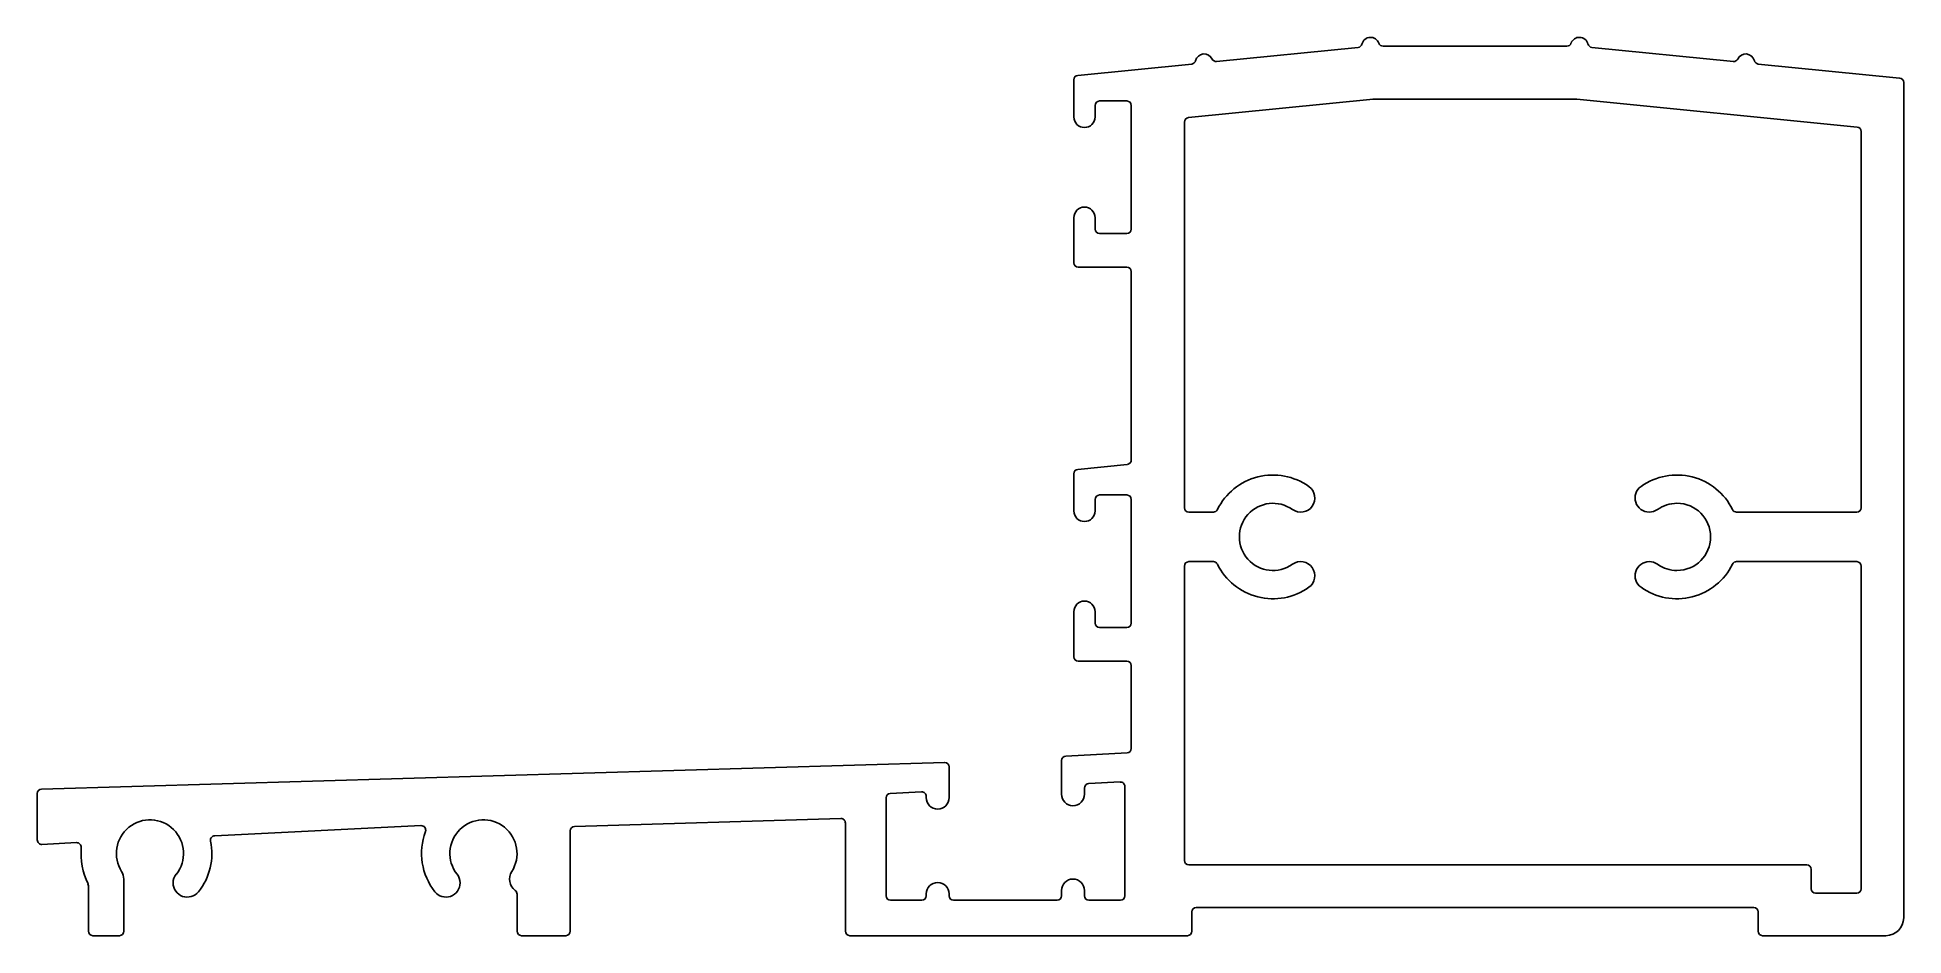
# Model space of a CAD drawing. Extents: x -51 to 55, y 3 to 53.
import ezdxf

# ---------------------------------------------------------------- set-up
doc = ezdxf.new("R2010")
doc.units = 0
doc.layers.add('1668', color=7, linetype='CONTINUOUS')

msp = doc.modelspace()

# ---------------------------------------------------------------- linework, layer by layer
at = {"layer": '1668', "color": 4, "linetype": 'CONTINUOUS'}
for p, q in [((23.87, 52.78), (15.86, 51.98)), ((29.41, 52.85), (25.28, 52.85)), ((31.2, 52.85), (29.41, 52.85)), ((35.67, 52.85), (31.2, 52.85)), ((45.09, 51.98), (37.08, 52.78)), ((14.46, 51.84), (8.02, 51.2)), ((54.49, 51.04), (46.49, 51.84)), ((7.79, 50.95), (7.79, 48.85)), ((54.72, 3.55), (54.72, 50.8)), ((9.24, 49.75), (10.79, 49.75)), ((8.99, 48.85), (8.99, 49.5)), ((11.04, 49.5), (11.04, 42.5)), ((7.79, 43.15), (7.79, 40.6)), ((8.99, 42.5), (8.99, 43.15)), ((10.79, 42.25), (9.24, 42.25)), ((8.04, 40.35), (10.79, 40.35)), ((11.04, 40.1), (11.04, 29.45)), ((7.79, 28.67), (7.79, 26.57)), ((10.81, 29.2), (8.02, 28.92)), ((9.24, 27.47), (10.79, 27.47)), ((8.99, 26.57), (8.99, 27.22)), ((11.04, 27.22), (11.04, 20.22)), ((7.79, 20.87), (7.79, 18.32)), ((8.99, 20.22), (8.99, 20.87)), ((10.79, 19.97), (9.24, 19.97)), ((8.82, 18.07), (8.04, 18.07)), ((8.04, 18.07), (10.79, 18.07)), ((11.04, 17.82), (11.04, 13.13)), ((10.8, 12.88), (7.33, 12.7)), ((0.49, 12.34), (-50.59, 10.84)), ((0.74, 10.36), (0.74, 12.09)), ((7.09, 12.45), (7.09, 10.55)), ((-50.83, 10.59), (-50.83, 7.96)), ((-2.59, 10.59), (-0.82, 10.68)), ((8.39, 10.55), (8.39, 10.9)), ((8.63, 11.15), (10.41, 11.24)), ((10.67, 10.99), (10.67, 4.8)), ((-2.83, 4.8), (-2.83, 10.34)), ((-0.56, 10.43), (-0.56, 10.36)), ((-40.8, 8.2), (-29.13, 8.78)), ((-20.7, 2.8), (-20.7, 8.47)), ((-20.46, 8.72), (-5.39, 9.17)), ((-5.13, 8.92), (-5.13, 2.8)), ((-50.57, 7.71), (-48.61, 7.81)), ((-47.94, 5.37), (-47.94, 2.8)), ((-45.94, 2.8), (-45.94, 5.75)), ((-23.7, 4.9), (-23.7, 2.8)), ((-0.81, 4.55), (-2.58, 4.55)), ((-0.56, 4.91), (-0.56, 4.8)), ((0.74, 4.8), (0.74, 4.91)), ((6.84, 4.55), (0.99, 4.55)), ((7.09, 5.1), (7.09, 4.8)), ((8.39, 4.8), (8.39, 5.1)), ((10.42, 4.55), (8.64, 4.55)), ((14.46, 2.8), (14.46, 3.9)), ((14.71, 4.15), (46.24, 4.15)), ((46.49, 3.9), (46.49, 2.8)), ((-47.69, 2.55), (-46.19, 2.55)), ((-23.45, 2.55), (-20.95, 2.55)), ((-4.88, 2.55), (14.21, 2.55)), ((46.74, 2.55), (53.72, 2.55))]:
    msp.add_line(p, q, dxfattribs=at)
at = {"layer": '1668', "color": 6, "linetype": 'CONTINUOUS'}
for p, q in [((14.27, 48.81), (24.71, 49.85)), ((24.73, 49.85), (36.22, 49.85)), ((36.24, 49.85), (52.09, 48.27)), ((14.04, 26.75), (14.04, 48.56)), ((52.32, 48.02), (52.32, 26.75)), ((15.68, 26.5), (14.29, 26.5)), ((52.07, 26.5), (45.27, 26.5)), ((14.04, 6.8), (14.04, 23.45)), ((14.29, 23.7), (15.68, 23.7)), ((45.27, 23.7), (52.07, 23.7)), ((52.32, 23.45), (52.32, 5.2)), ((49.24, 6.55), (14.29, 6.55)), ((49.49, 5.2), (49.49, 6.3)), ((52.07, 4.95), (49.74, 4.95))]:
    msp.add_line(p, q, dxfattribs=at)
at = {"layer": '1668', "color": 4, "linetype": 'CONTINUOUS'}
for centre, radius, start, end in [((23.84, 53.03), 0.25, 275.6904, 346.2192), ((24.57, 52.85), 0.5, 19.4712, 166.2192), ((25.28, 53.1), 0.25, 199.4712, 270), ((35.67, 53.1), 0.25, 270, 340.5288), ((36.38, 52.85), 0.5, 13.7808, 160.5288), ((37.11, 53.03), 0.25, 193.7808, 264.3096), ((14.43, 52.09), 0.25, 275.6904, 346.2192), ((15.16, 51.91), 0.5, 25.1616, 166.2192), ((15.84, 52.23), 0.25, 205.1616, 275.6904), ((45.11, 52.23), 0.25, 264.3096, 334.8384), ((45.79, 51.91), 0.5, 13.7808, 154.8384), ((46.52, 52.09), 0.25, 193.7808, 264.3096), ((8.04, 50.95), 0.25, 95.6904, 180), ((54.47, 50.8), 0.25, 360, 84.3096), ((9.24, 49.5), 0.25, 90, 180), ((10.79, 49.5), 0.25, 360, 90), ((8.39, 48.85), 0.6, 180, 0), ((8.39, 43.15), 0.6, 0, 180), ((9.24, 42.5), 0.25, 180, 270), ((10.79, 42.5), 0.25, 270, 0), ((8.04, 40.6), 0.25, 180, 270), ((10.79, 40.1), 0.25, 0, 90), ((8.04, 28.67), 0.25, 95.6904, 180), ((10.79, 29.45), 0.25, 275.6904, 0), ((9.24, 27.22), 0.25, 90, 180), ((10.79, 27.22), 0.25, 360, 90), ((8.39, 26.57), 0.6, 180, 0), ((8.39, 20.87), 0.6, 0, 180), ((9.24, 20.22), 0.25, 180, 270), ((10.79, 20.22), 0.25, 270, 0), ((8.04, 18.32), 0.25, 180, 270), ((10.79, 17.82), 0.25, 360, 90), ((7.34, 12.45), 0.25, 92.8447, 180), ((10.79, 13.13), 0.25, 272.8447, 360), ((0.49, 12.09), 0.25, 0, 90), ((0.49, 12.09), 0.25, 90, 91.6888), ((-50.58, 10.59), 0.25, 91.6888, 180), ((-2.58, 10.34), 0.25, 92.8447, 180), ((-0.81, 10.43), 0.25, 0, 92.8446), ((8.64, 10.9), 0.25, 92.8447, 180), ((10.42, 10.99), 0.25, 0.0001, 92.8447), ((0.09, 10.36), 0.65, 180, 0), ((7.74, 10.55), 0.65, 180, 0), ((-44.46, 7.2), 1.9, 321.7244, 212.5863), ((-29.12, 8.52), 0.254, 339.3981, 92.8447), ((-25.6, 7.2), 1.9, 327.4137, 218.2756), ((-20.45, 8.47), 0.25, 91.6888, 180), ((-5.38, 8.92), 0.25, 360, 91.6888), ((-50.58, 7.96), 0.25, 180, 272.8446), ((-48.6, 7.56), 0.25, 355.0673, 92.8447), ((-44.46, 7.2), 3.9, 175.0672, 206.1579), ((-44.46, 7.2), 3.5, 321.7244, 11.4577), ((-40.79, 7.95), 0.25, 92.8447, 191.4576), ((-25.6, 7.2), 3.5, 159.398, 218.2756), ((-48.19, 5.37), 0.25, 359.9998, 26.1576), ((-46.74, 5.75), 0.8, 359.9999, 32.5863), ((-42.35, 5.53), 0.8, 141.7244, 179.9999), ((-42.35, 5.53), 0.8, 179.9999, 321.7244), ((-27.72, 5.53), 0.8, 218.2756, 360), ((-27.72, 5.53), 0.8, 0.0001, 38.2756), ((-23.33, 5.75), 0.8, 147.4137, 233.4725), ((0.09, 4.91), 0.65, 0, 180), ((7.74, 5.1), 0.65, 0, 180), ((-23.95, 4.9), 0.25, 0.0001, 53.4726), ((-2.58, 4.8), 0.25, 180, 270), ((-0.81, 4.8), 0.25, 270, 0), ((0.99, 4.8), 0.25, 180, 270), ((6.84, 4.8), 0.25, 270, 0), ((8.64, 4.8), 0.25, 180, 270), ((10.42, 4.8), 0.25, 270, 0), ((14.71, 3.9), 0.25, 90, 180), ((46.24, 3.9), 0.25, 0, 90), ((53.72, 3.55), 1, 270, 360), ((-47.69, 2.8), 0.25, 180, 270), ((-46.19, 2.8), 0.25, 270, 0), ((-23.45, 2.8), 0.25, 180, 270), ((-20.95, 2.8), 0.25, 270, 0), ((-4.88, 2.8), 0.25, 180, 270), ((14.21, 2.8), 0.25, 270, 360), ((46.74, 2.8), 0.25, 180, 270)]:
    msp.add_arc(centre, radius, start, end, dxfattribs=at)
at = {"layer": '1668', "color": 6, "linetype": 'CONTINUOUS'}
for centre, radius, start, end in [((24.73, 49.6), 0.25, 90, 95.6904), ((36.22, 49.6), 0.25, 84.3096, 90), ((14.29, 48.56), 0.25, 95.6904, 180), ((52.07, 48.02), 0.25, 0, 84.3096), ((19.05, 25.1), 3.5, 54.5691, 153.8961), ((41.9, 25.1), 3.5, 26.1039, 125.4309), ((20.62, 27.3), 0.8, 234.5691, 54.5691), ((40.33, 27.3), 0.8, 125.4309, 270), ((14.29, 26.75), 0.25, 180, 270), ((15.68, 26.75), 0.25, 270, 333.8961), ((19.05, 25.1), 1.9, 54.5691, 305.4309), ((40.33, 27.3), 0.8, 270, 305.4309), ((41.9, 25.1), 1.9, 90, 125.4309), ((41.9, 25.1), 1.9, 270, 90), ((45.27, 26.75), 0.25, 206.1039, 270), ((52.07, 26.75), 0.25, 270, 0), ((14.29, 23.45), 0.25, 90, 180), ((15.68, 23.45), 0.25, 26.1039, 90), ((19.05, 25.1), 3.5, 206.1039, 305.4309), ((20.62, 22.9), 0.8, 305.4309, 125.4309), ((40.33, 22.9), 0.8, 90, 234.5691), ((41.9, 25.1), 3.5, 234.5691, 333.8961), ((40.33, 22.9), 0.8, 54.5691, 90), ((41.9, 25.1), 1.9, 234.5691, 270), ((45.27, 23.45), 0.25, 90, 153.8961), ((52.07, 23.45), 0.25, 360, 90), ((14.29, 6.8), 0.25, 180, 270), ((49.24, 6.3), 0.25, 0, 90), ((49.74, 5.2), 0.25, 180, 270), ((52.07, 5.2), 0.25, 270, 0)]:
    msp.add_arc(centre, radius, start, end, dxfattribs=at)

doc.saveas('drawing.dxf')
